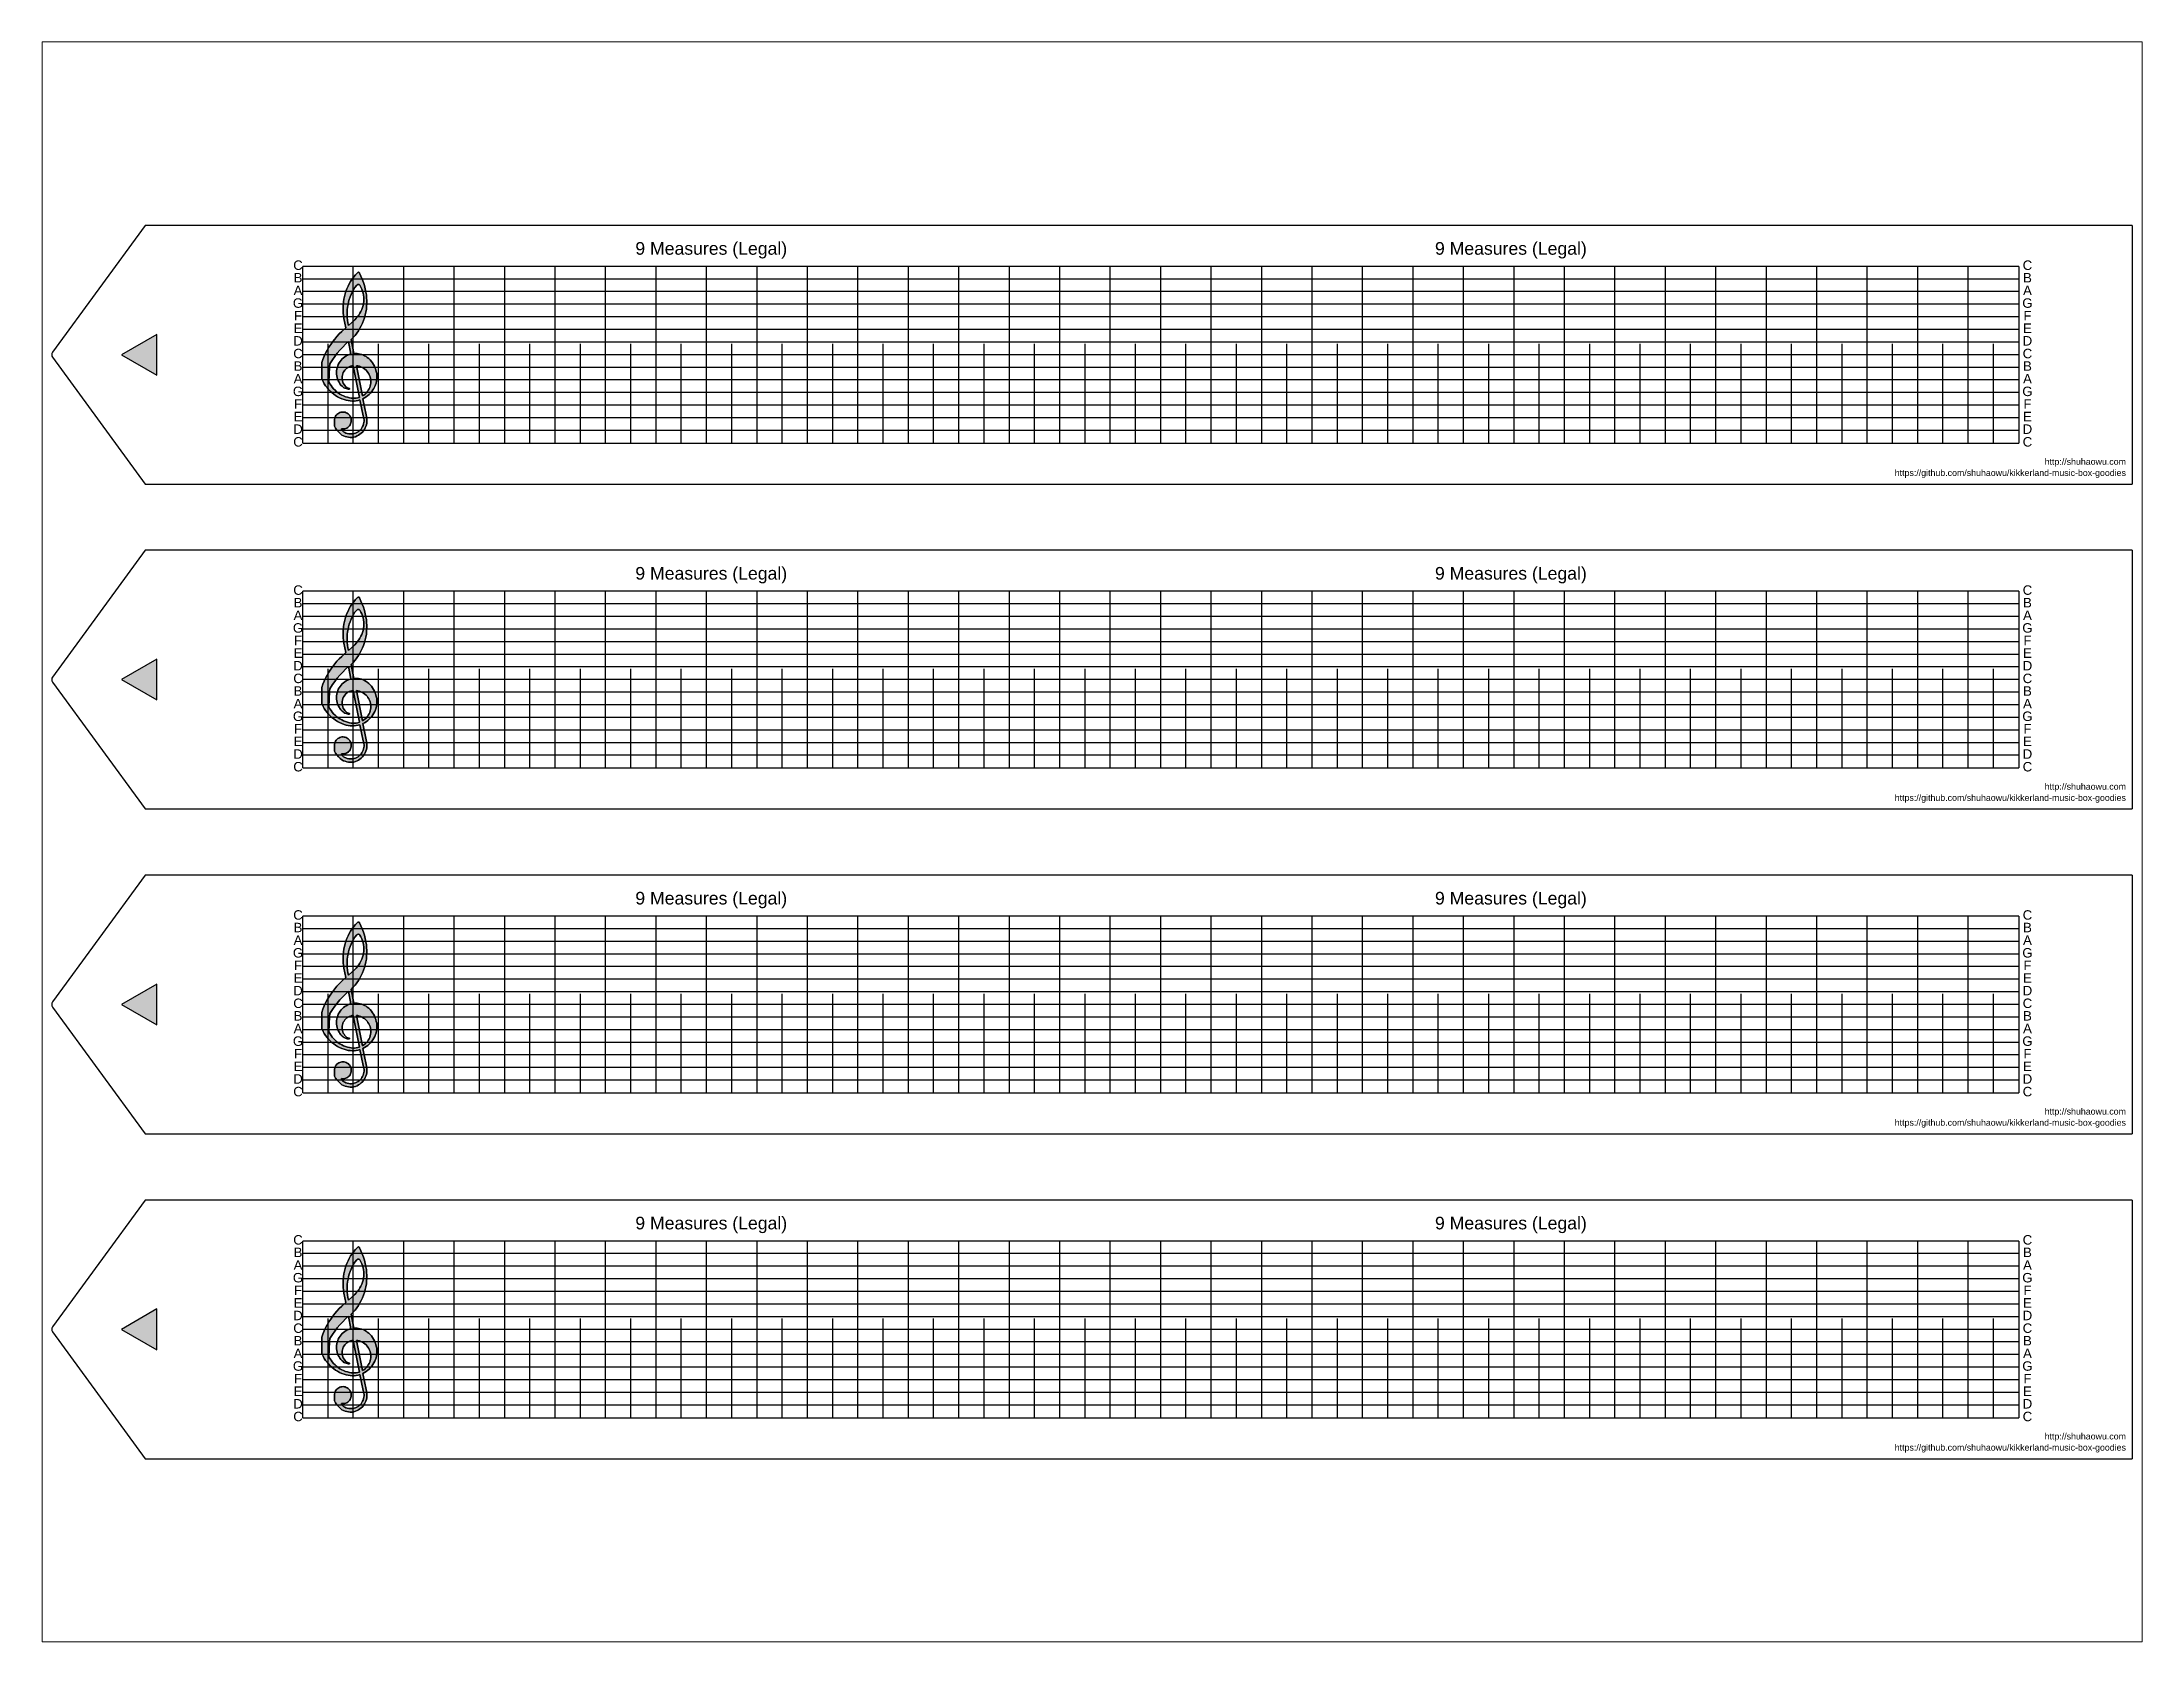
# Paper-space layout 'Layout1' of a CAD drawing. Header units: inches. Extents: x 1.05 to 9.45, y 0.8 to 7.2.
# The model-space entities are those that its viewports show. They can reach past a viewport. Long polylines and large blocks are cut down to what shows.
import ezdxf

# ---------------------------------------------------------------- set-up
doc = ezdxf.new("R2010")
doc.units = ezdxf.units.IN
doc.header["$LTSCALE"] = 0.7
doc.header["$MEASUREMENT"] = 0
doc.linetypes.add('HIDDEN2', pattern=[0.1875, 0.125, -0.0625])
for name, color, linetype in [('8th Notes', 7, 'HIDDEN2'), ('Cleft', 7, 'Continuous'), ('Horizontal Lines', 7, 'Continuous'), ('Labels', 7, 'Continuous'), ('Quarter Notes', 7, 'Continuous')]:
    doc.layers.add(name, color=color, linetype=linetype)
doc.styles.get("Standard").update_dxf_attribs({"font": 'arial.ttf'})

# ---------------------------------------------------------------- blocks, each defined once
blk = doc.blocks.new('*U4')
at = {"layer": 'Cleft'}
h = blk.add_hatch(color=256, dxfattribs=at)
h.dxf.hatch_style = 1
h.paths.add_polyline_path([(-11.275, 0.02), (-11.3, 0.019), (-11.343, 0.239), (-11.312, 0.272), (-11.282, 0.306), (-11.255, 0.343), (-11.229, 0.38), (-11.205, 0.419), (-11.184, 0.46), (-11.164, 0.501), (-11.147, 0.543), (-11.133, 0.587), (-11.12, 0.631), (-11.11, 0.675), (-11.103, 0.721), (-11.098, 0.766), (-11.095, 0.812), (-11.095, 0.857), (-11.098, 0.903), (-11.103, 0.948), (-11.11, 0.993), (-11.121, 1.045), (-11.134, 1.097), (-11.15, 1.147), (-11.168, 1.197), (-11.188, 1.246), (-11.21, 1.294), (-11.214, 1.3), (-11.219, 1.305), (-11.226, 1.307), (-11.233, 1.307), (-11.239, 1.304), (-11.245, 1.3), (-11.274, 1.268), (-11.302, 1.234), (-11.328, 1.199), (-11.352, 1.163), (-11.374, 1.125), (-11.393, 1.086), (-11.411, 1.046), (-11.427, 1.006), (-11.44, 0.964), (-11.451, 0.922), (-11.46, 0.879), (-11.467, 0.836), (-11.471, 0.793), (-11.473, 0.749), (-11.473, 0.705), (-11.47, 0.662), (-11.465, 0.619), (-11.458, 0.576), (-11.429, 0.428), (-11.494, 0.367), (-11.532, 0.33), (-11.569, 0.29), (-11.603, 0.249), (-11.636, 0.207), (-11.668, 0.163), (-11.697, 0.118), (-11.723, 0.072), (-11.749, 0.024), (-11.771, -0.024), (-11.792, -0.074), (-11.81, -0.125), (-11.81, -0.381), (-11.787, -0.427), (-11.769, -0.46), (-11.748, -0.491), (-11.726, -0.521), (-11.702, -0.549), (-11.677, -0.576), (-11.649, -0.601), (-11.62, -0.624), (-11.59, -0.645), (-11.558, -0.665), (-11.526, -0.682), (-11.492, -0.697), (-11.457, -0.71), (-11.421, -0.721), (-11.391, -0.728), (-11.36, -0.732), (-11.328, -0.734), (-11.297, -0.734), (-11.266, -0.73), (-11.235, -0.724), (-11.204, -0.716), (-11.155, -0.968), (-11.148, -0.989), (-11.143, -1.011), (-11.14, -1.033), (-11.14, -1.055), (-11.142, -1.077), (-11.146, -1.098), (-11.153, -1.12), (-11.162, -1.14), (-11.173, -1.159), (-11.186, -1.178), (-11.2, -1.194), (-11.217, -1.209), (-11.234, -1.222), (-11.254, -1.233), (-11.274, -1.243), (-11.295, -1.249), (-11.317, -1.254), (-11.339, -1.256), (-11.361, -1.256), (-11.383, -1.254), (-11.405, -1.249), (-11.426, -1.242), (-11.446, -1.233), (-11.465, -1.222), (-11.483, -1.209), (-11.499, -1.193), (-11.499, -1.175), (-11.482, -1.177), (-11.464, -1.177), (-11.446, -1.174), (-11.43, -1.169), (-11.413, -1.162), (-11.398, -1.153), (-11.384, -1.141), (-11.372, -1.129), (-11.362, -1.114), (-11.353, -1.098), (-11.347, -1.082), (-11.343, -1.065), (-11.341, -1.047), (-11.342, -1.029), (-11.345, -1.012), (-11.35, -0.995), (-11.357, -0.979), (-11.367, -0.964), (-11.378, -0.95), (-11.391, -0.938), (-11.406, -0.928), (-11.422, -0.92), (-11.438, -0.913), (-11.456, -0.91), (-11.473, -0.908), (-11.491, -0.909), (-11.508, -0.912), (-11.525, -0.918), (-11.541, -0.926), (-11.556, -0.935), (-11.569, -0.947), (-11.581, -0.96), (-11.591, -0.975), (-11.599, -0.991), (-11.605, -1.007), (-11.608, -1.025), (-11.609, -1.043), (-11.609, -1.135), (-11.59, -1.166), (-11.569, -1.195), (-11.545, -1.223), (-11.52, -1.249), (-11.493, -1.274), (-11.467, -1.286), (-11.441, -1.295), (-11.413, -1.302), (-11.386, -1.307), (-11.357, -1.31), (-11.329, -1.31), (-11.301, -1.307), (-11.276, -1.299), (-11.251, -1.288), (-11.228, -1.276), (-11.206, -1.261), (-11.185, -1.244), (-11.166, -1.226), (-11.15, -1.205), (-11.134, -1.183), (-11.122, -1.16), (-11.111, -1.136), (-11.103, -1.11), (-11.097, -1.084), (-11.094, -1.058), (-11.093, -1.031), (-11.094, -1.005), (-11.099, -0.979), (-11.105, -0.953), (-11.156, -0.697), (-11.13, -0.683), (-11.104, -0.667), (-11.08, -0.649), (-11.057, -0.629), (-11.036, -0.607), (-11.016, -0.584), (-10.999, -0.559), (-10.983, -0.533), (-10.97, -0.506), (-10.958, -0.478), (-10.949, -0.449), (-10.943, -0.419), (-10.938, -0.389), (-10.936, -0.359), (-10.937, -0.328), (-10.939, -0.298), (-10.945, -0.268), (-10.952, -0.239), (-10.962, -0.21), (-10.974, -0.182), (-10.988, -0.155), (-11.004, -0.13), (-11.023, -0.105), (-11.043, -0.082), (-11.065, -0.061), (-11.088, -0.042), (-11.108, -0.028), (-11.13, -0.015), (-11.153, -0.004), (-11.176, 0.005), (-11.2, 0.011), (-11.225, 0.016), (-11.25, 0.019)])
h.paths.add_polyline_path([(-11.261, -0.174), (-11.237, -0.177), (-11.213, -0.184), (-11.19, -0.192), (-11.167, -0.203), (-11.146, -0.215), (-11.126, -0.23), (-11.108, -0.247), (-11.091, -0.265), (-11.077, -0.284), (-11.064, -0.305), (-11.053, -0.328), (-11.044, -0.351), (-11.038, -0.375), (-11.034, -0.399), (-11.033, -0.424), (-11.033, -0.449), (-11.036, -0.473), (-11.042, -0.497), (-11.05, -0.521), (-11.06, -0.543), (-11.072, -0.564), (-11.086, -0.585), (-11.103, -0.605), (-11.122, -0.623), (-11.143, -0.64), (-11.165, -0.654)], flags=16)
h.paths.add_polyline_path([(-11.311, -0.174), (-11.212, -0.676), (-11.238, -0.684), (-11.264, -0.689), (-11.291, -0.691), (-11.318, -0.691), (-11.344, -0.688), (-11.37, -0.683), (-11.402, -0.675), (-11.433, -0.666), (-11.464, -0.654), (-11.493, -0.64), (-11.522, -0.624), (-11.549, -0.606), (-11.575, -0.586), (-11.599, -0.564), (-11.622, -0.541), (-11.644, -0.516), (-11.663, -0.49), (-11.68, -0.462), (-11.696, -0.433), (-11.688, -0.191), (-11.682, -0.145), (-11.638, -0.08), (-11.602, -0.028), (-11.563, 0.023), (-11.522, 0.072), (-11.478, 0.12), (-11.433, 0.166), (-11.386, 0.209), (-11.347, 0.011), (-11.373, 0.003), (-11.398, -0.007), (-11.422, -0.019), (-11.444, -0.033), (-11.465, -0.049), (-11.485, -0.067), (-11.504, -0.087), (-11.52, -0.108), (-11.535, -0.13), (-11.547, -0.154), (-11.557, -0.179), (-11.565, -0.204), (-11.571, -0.23), (-11.575, -0.257), (-11.576, -0.283), (-11.575, -0.31), (-11.572, -0.337), (-11.566, -0.363), (-11.558, -0.388), (-11.548, -0.413), (-11.535, -0.437), (-11.521, -0.459), (-11.505, -0.48), (-11.487, -0.5), (-11.473, -0.512), (-11.458, -0.523), (-11.442, -0.531), (-11.424, -0.538), (-11.407, -0.543), (-11.389, -0.546), (-11.371, -0.547), (-11.371, -0.535), (-11.392, -0.531), (-11.404, -0.526), (-11.412, -0.521), (-11.428, -0.507), (-11.443, -0.49), (-11.456, -0.473), (-11.468, -0.453), (-11.476, -0.433), (-11.483, -0.412), (-11.486, -0.39), (-11.488, -0.367), (-11.487, -0.345), (-11.483, -0.324), (-11.476, -0.302), (-11.468, -0.282), (-11.457, -0.262), (-11.444, -0.245), (-11.429, -0.228), (-11.413, -0.214), (-11.394, -0.201), (-11.375, -0.191), (-11.354, -0.183), (-11.333, -0.177)], flags=16)
h.paths.add_polyline_path([(-11.387, 0.463), (-11.395, 0.504), (-11.402, 0.546), (-11.405, 0.588), (-11.407, 0.629), (-11.407, 0.671), (-11.405, 0.713), (-11.4, 0.755), (-11.393, 0.796), (-11.384, 0.837), (-11.373, 0.877), (-11.36, 0.917), (-11.345, 0.956), (-11.327, 0.994), (-11.308, 1.031), (-11.287, 1.067), (-11.25, 1.107), (-11.237, 1.113), (-11.221, 1.113), (-11.206, 1.104), (-11.188, 1.071), (-11.175, 1.041), (-11.164, 1.01), (-11.155, 0.978), (-11.148, 0.945), (-11.145, 0.912), (-11.143, 0.879), (-11.145, 0.846), (-11.148, 0.812), (-11.155, 0.78), (-11.164, 0.748), (-11.175, 0.716), (-11.188, 0.686), (-11.204, 0.657), (-11.222, 0.628), (-11.242, 0.602), (-11.264, 0.577), (-11.287, 0.553)], flags=16)
at = {"layer": 'Labels'}
h = blk.add_hatch(color=256, dxfattribs=at)
h.dxf.hatch_style = 1
h.paths.add_polyline_path([(-14.423, 0.323), (-14.983, 0), (-14.423, -0.323)])
for p, q in [((-14.61, 2.05), (-16.08, 0.04)), ((16.89, 2.05), (-14.61, 2.05)), ((16.89, 2.05), (16.89, -2.05)), ((15.09, 1.4), (15.09, -1.4)), ((-16.08, -0.04), (-14.61, -2.05)), ((-14.61, -2.05), (16.89, -2.05))]:
    blk.add_line(p, q)
blk.add_arc((-16.001, 0), 0.0889, 153, 207)
at = {"layer": '8th Notes'}
for p, q in [((-11.71, -1.4), (-11.71, 1.4)), ((-10.91, -1.4), (-10.91, 1.4)), ((-10.11, -1.4), (-10.11, 1.4)), ((-9.31, -1.4), (-9.31, 1.4)), ((-8.51, -1.4), (-8.51, 1.4)), ((-7.71, -1.4), (-7.71, 1.4)), ((-6.91, -1.4), (-6.91, 1.4)), ((-6.11, -1.4), (-6.11, 1.4)), ((-5.31, -1.4), (-5.31, 1.4)), ((-4.51, -1.4), (-4.51, 1.4)), ((-3.71, -1.4), (-3.71, 1.4)), ((-2.91, -1.4), (-2.91, 1.4)), ((-2.11, -1.4), (-2.11, 1.4)), ((-1.31, -1.4), (-1.31, 1.4)), ((-0.51, -1.4), (-0.51, 1.4)), ((0.29, -1.4), (0.29, 1.4)), ((1.09, -1.4), (1.09, 1.4)), ((1.89, -1.4), (1.89, 1.4)), ((2.69, -1.4), (2.69, 1.4)), ((3.49, -1.4), (3.49, 1.4)), ((3.49, -1.4), (3.49, 1.4)), ((4.29, -1.4), (4.29, 1.4)), ((5.09, -1.4), (5.09, 1.4)), ((5.89, -1.4), (5.89, 1.4)), ((6.69, -1.4), (6.69, 1.4)), ((7.49, -1.4), (7.49, 1.4)), ((8.29, -1.4), (8.29, 1.4)), ((9.09, -1.4), (9.09, 1.4)), ((9.89, -1.4), (9.89, 1.4)), ((10.69, -1.4), (10.69, 1.4)), ((11.49, -1.4), (11.49, 1.4)), ((12.29, -1.4), (12.29, 1.4)), ((13.09, -1.4), (13.09, 1.4)), ((13.89, -1.4), (13.89, 1.4)), ((14.69, -1.4), (14.69, 1.4))]:
    blk.add_line(p, q, dxfattribs=at)
at = {"layer": 'Cleft', "flags": 128}
for points in [[(-11.21, 1.294), (-11.214, 1.3), (-11.219, 1.305), (-11.226, 1.307), (-11.233, 1.307), (-11.239, 1.304), (-11.245, 1.3), (-11.274, 1.268), (-11.302, 1.234), (-11.328, 1.199), (-11.352, 1.163), (-11.374, 1.125), (-11.393, 1.086), (-11.411, 1.046), (-11.427, 1.006), (-11.44, 0.964), (-11.451, 0.922), (-11.46, 0.879), (-11.467, 0.836), (-11.471, 0.793), (-11.473, 0.749), (-11.473, 0.705), (-11.47, 0.662), (-11.465, 0.619), (-11.458, 0.576), (-11.429, 0.428), (-11.494, 0.367), (-11.532, 0.33), (-11.569, 0.29), (-11.603, 0.249), (-11.636, 0.207), (-11.668, 0.163), (-11.697, 0.118), (-11.723, 0.072), (-11.749, 0.024), (-11.771, -0.024), (-11.792, -0.074), (-11.81, -0.125), (-11.81, -0.381), (-11.787, -0.427), (-11.769, -0.46), (-11.748, -0.491), (-11.726, -0.521), (-11.702, -0.549), (-11.677, -0.576), (-11.649, -0.601), (-11.62, -0.624), (-11.59, -0.645), (-11.558, -0.665), (-11.526, -0.682), (-11.492, -0.697), (-11.457, -0.71), (-11.421, -0.721), (-11.391, -0.728), (-11.36, -0.732), (-11.328, -0.734), (-11.297, -0.734), (-11.266, -0.73), (-11.235, -0.724), (-11.204, -0.716), (-11.155, -0.968), (-11.204, -0.716), (-11.235, -0.724), (-11.266, -0.73), (-11.297, -0.734), (-11.328, -0.734), (-11.36, -0.732), (-11.391, -0.728), (-11.421, -0.721), (-11.457, -0.71), (-11.492, -0.697), (-11.526, -0.682), (-11.558, -0.665), (-11.59, -0.645), (-11.62, -0.624), (-11.649, -0.601), (-11.677, -0.576), (-11.702, -0.549), (-11.726, -0.521), (-11.748, -0.491), (-11.769, -0.46), (-11.787, -0.427), (-11.81, -0.381), (-11.81, -0.125), (-11.792, -0.074), (-11.771, -0.024), (-11.749, 0.024), (-11.723, 0.072), (-11.697, 0.118), (-11.668, 0.163), (-11.636, 0.207), (-11.603, 0.249), (-11.569, 0.29), (-11.532, 0.33), (-11.494, 0.367), (-11.429, 0.428), (-11.458, 0.576), (-11.465, 0.619), (-11.47, 0.662), (-11.473, 0.705), (-11.473, 0.749), (-11.471, 0.793), (-11.467, 0.836), (-11.46, 0.879), (-11.451, 0.922), (-11.44, 0.964), (-11.427, 1.006), (-11.411, 1.046), (-11.393, 1.086), (-11.374, 1.125), (-11.352, 1.163), (-11.328, 1.199), (-11.302, 1.234), (-11.274, 1.268), (-11.245, 1.3), (-11.239, 1.304), (-11.233, 1.307), (-11.226, 1.307), (-11.219, 1.305), (-11.214, 1.3), (-11.21, 1.294), (-11.188, 1.246), (-11.168, 1.197), (-11.15, 1.147), (-11.134, 1.097), (-11.121, 1.045), (-11.11, 0.993), (-11.103, 0.948), (-11.098, 0.903), (-11.095, 0.857), (-11.095, 0.812), (-11.098, 0.766), (-11.103, 0.721), (-11.11, 0.675), (-11.12, 0.631), (-11.133, 0.587), (-11.147, 0.543), (-11.164, 0.501), (-11.184, 0.46), (-11.205, 0.419), (-11.229, 0.38), (-11.255, 0.343), (-11.282, 0.306), (-11.312, 0.272), (-11.343, 0.239), (-11.3, 0.019), (-11.275, 0.02), (-11.25, 0.019), (-11.225, 0.016), (-11.2, 0.011), (-11.176, 0.005), (-11.153, -0.004), (-11.13, -0.015), (-11.108, -0.028), (-11.088, -0.042), (-11.065, -0.061), (-11.043, -0.082), (-11.023, -0.105), (-11.004, -0.13), (-10.988, -0.155), (-10.974, -0.182), (-10.962, -0.21), (-10.952, -0.239), (-10.945, -0.268), (-10.939, -0.298), (-10.937, -0.328), (-10.936, -0.359), (-10.938, -0.389), (-10.943, -0.419), (-10.949, -0.449), (-10.958, -0.478), (-10.97, -0.506), (-10.983, -0.533), (-10.999, -0.559), (-11.016, -0.584), (-11.036, -0.607), (-11.057, -0.629), (-11.08, -0.649), (-11.104, -0.667), (-11.13, -0.683), (-11.156, -0.697), (-11.105, -0.953), (-11.099, -0.979), (-11.094, -1.005), (-11.093, -1.031), (-11.094, -1.058), (-11.097, -1.084), (-11.103, -1.11), (-11.111, -1.136), (-11.122, -1.16), (-11.134, -1.183), (-11.15, -1.205), (-11.166, -1.226), (-11.185, -1.244), (-11.206, -1.261), (-11.228, -1.276), (-11.251, -1.288), (-11.276, -1.299), (-11.301, -1.307), (-11.329, -1.31), (-11.357, -1.31), (-11.386, -1.307), (-11.413, -1.302), (-11.441, -1.295), (-11.467, -1.286), (-11.493, -1.274), (-11.52, -1.249), (-11.545, -1.223), (-11.569, -1.195), (-11.59, -1.166), (-11.609, -1.135), (-11.609, -1.043), (-11.608, -1.025), (-11.605, -1.007), (-11.599, -0.991), (-11.591, -0.975), (-11.581, -0.96), (-11.569, -0.947), (-11.556, -0.935), (-11.541, -0.926), (-11.525, -0.918), (-11.508, -0.912), (-11.491, -0.909), (-11.473, -0.908), (-11.456, -0.91), (-11.438, -0.913), (-11.422, -0.92), (-11.406, -0.928), (-11.391, -0.938), (-11.378, -0.95), (-11.367, -0.964), (-11.357, -0.979), (-11.35, -0.995), (-11.345, -1.012), (-11.342, -1.029), (-11.341, -1.047), (-11.343, -1.065), (-11.347, -1.082), (-11.353, -1.098), (-11.362, -1.114), (-11.372, -1.129), (-11.384, -1.141), (-11.398, -1.153), (-11.413, -1.162), (-11.43, -1.169), (-11.446, -1.174), (-11.464, -1.177), (-11.482, -1.177), (-11.499, -1.175), (-11.499, -1.193), (-11.483, -1.209), (-11.465, -1.222), (-11.446, -1.233), (-11.426, -1.242), (-11.405, -1.249), (-11.383, -1.254), (-11.361, -1.256), (-11.339, -1.256), (-11.317, -1.254), (-11.295, -1.249), (-11.274, -1.243), (-11.254, -1.233), (-11.234, -1.222), (-11.217, -1.209), (-11.2, -1.194), (-11.186, -1.178), (-11.173, -1.159), (-11.162, -1.14), (-11.153, -1.12), (-11.146, -1.098), (-11.142, -1.077), (-11.14, -1.055), (-11.14, -1.033), (-11.143, -1.011), (-11.148, -0.989), (-11.155, -0.968), (-11.148, -0.989), (-11.143, -1.011), (-11.14, -1.033), (-11.14, -1.055), (-11.142, -1.077), (-11.146, -1.098), (-11.153, -1.12), (-11.162, -1.14), (-11.173, -1.159), (-11.186, -1.178), (-11.2, -1.194), (-11.217, -1.209), (-11.234, -1.222), (-11.254, -1.233), (-11.274, -1.243), (-11.295, -1.249), (-11.317, -1.254), (-11.339, -1.256), (-11.361, -1.256), (-11.383, -1.254), (-11.405, -1.249), (-11.426, -1.242), (-11.446, -1.233), (-11.465, -1.222), (-11.483, -1.209), (-11.499, -1.193), (-11.499, -1.175), (-11.482, -1.177), (-11.464, -1.177), (-11.446, -1.174), (-11.43, -1.169), (-11.413, -1.162), (-11.398, -1.153), (-11.384, -1.141), (-11.372, -1.129), (-11.362, -1.114), (-11.353, -1.098), (-11.347, -1.082), (-11.343, -1.065), (-11.341, -1.047), (-11.342, -1.029), (-11.345, -1.012), (-11.35, -0.995), (-11.357, -0.979), (-11.367, -0.964), (-11.378, -0.95), (-11.391, -0.938), (-11.406, -0.928), (-11.422, -0.92), (-11.438, -0.913), (-11.456, -0.91), (-11.473, -0.908), (-11.491, -0.909), (-11.508, -0.912), (-11.525, -0.918), (-11.541, -0.926), (-11.556, -0.935), (-11.569, -0.947), (-11.581, -0.96), (-11.591, -0.975), (-11.599, -0.991), (-11.605, -1.007), (-11.608, -1.025), (-11.609, -1.043), (-11.609, -1.135), (-11.59, -1.166), (-11.569, -1.195), (-11.545, -1.223), (-11.52, -1.249), (-11.493, -1.274), (-11.467, -1.286), (-11.441, -1.295), (-11.413, -1.302), (-11.386, -1.307), (-11.357, -1.31), (-11.329, -1.31), (-11.301, -1.307), (-11.276, -1.299), (-11.251, -1.288), (-11.228, -1.276), (-11.206, -1.261), (-11.185, -1.244), (-11.166, -1.226), (-11.15, -1.205), (-11.134, -1.183), (-11.122, -1.16), (-11.111, -1.136), (-11.103, -1.11), (-11.097, -1.084), (-11.094, -1.058), (-11.093, -1.031), (-11.094, -1.005), (-11.099, -0.979), (-11.105, -0.953), (-11.156, -0.697), (-11.13, -0.683), (-11.104, -0.667), (-11.08, -0.649), (-11.057, -0.629), (-11.036, -0.607), (-11.016, -0.584), (-10.999, -0.559), (-10.983, -0.533), (-10.97, -0.506), (-10.958, -0.478), (-10.949, -0.449), (-10.943, -0.419), (-10.938, -0.389), (-10.936, -0.359), (-10.937, -0.328), (-10.939, -0.298), (-10.945, -0.268), (-10.952, -0.239), (-10.962, -0.21), (-10.974, -0.182), (-10.988, -0.155), (-11.004, -0.13), (-11.023, -0.105), (-11.043, -0.082), (-11.065, -0.061), (-11.088, -0.042), (-11.108, -0.028), (-11.13, -0.015), (-11.153, -0.004), (-11.176, 0.005), (-11.2, 0.011), (-11.225, 0.016), (-11.25, 0.019), (-11.275, 0.02), (-11.3, 0.019), (-11.343, 0.239), (-11.312, 0.272), (-11.282, 0.306), (-11.255, 0.343), (-11.229, 0.38), (-11.205, 0.419), (-11.184, 0.46), (-11.164, 0.501), (-11.147, 0.543), (-11.133, 0.587), (-11.12, 0.631), (-11.11, 0.675), (-11.103, 0.721), (-11.098, 0.766), (-11.095, 0.812), (-11.095, 0.857), (-11.098, 0.903), (-11.103, 0.948), (-11.11, 0.993), (-11.121, 1.045), (-11.134, 1.097), (-11.15, 1.147), (-11.168, 1.197), (-11.188, 1.246)], [(-11.287, 0.553), (-11.264, 0.577), (-11.242, 0.602), (-11.222, 0.628), (-11.204, 0.657), (-11.188, 0.686), (-11.175, 0.716), (-11.164, 0.748), (-11.155, 0.78), (-11.148, 0.812), (-11.145, 0.846), (-11.143, 0.879), (-11.145, 0.912), (-11.148, 0.945), (-11.155, 0.978), (-11.164, 1.01), (-11.175, 1.041), (-11.188, 1.071), (-11.204, 1.101), (-11.21, 1.107), (-11.217, 1.111), (-11.225, 1.113), (-11.233, 1.113), (-11.241, 1.111), (-11.249, 1.107), (-11.255, 1.102), (-11.287, 1.067), (-11.308, 1.031), (-11.327, 0.994), (-11.345, 0.956), (-11.36, 0.917), (-11.373, 0.877), (-11.384, 0.837), (-11.393, 0.796), (-11.4, 0.755), (-11.405, 0.713), (-11.407, 0.671), (-11.407, 0.629), (-11.405, 0.588), (-11.402, 0.546), (-11.395, 0.504), (-11.387, 0.463)], [(-11.287, 0.553), (-11.387, 0.463), (-11.395, 0.504), (-11.402, 0.546), (-11.405, 0.588), (-11.407, 0.629), (-11.407, 0.671), (-11.405, 0.713), (-11.4, 0.755), (-11.393, 0.796), (-11.384, 0.837), (-11.373, 0.877), (-11.36, 0.917), (-11.345, 0.956), (-11.327, 0.994), (-11.308, 1.031), (-11.287, 1.067), (-11.255, 1.102), (-11.249, 1.107), (-11.241, 1.111), (-11.233, 1.113), (-11.225, 1.113), (-11.217, 1.111), (-11.21, 1.107), (-11.204, 1.101), (-11.188, 1.071), (-11.175, 1.041), (-11.164, 1.01), (-11.155, 0.978), (-11.148, 0.945), (-11.145, 0.912), (-11.143, 0.879), (-11.145, 0.846), (-11.148, 0.812), (-11.155, 0.78), (-11.164, 0.748), (-11.175, 0.716), (-11.188, 0.686), (-11.204, 0.657), (-11.222, 0.628), (-11.242, 0.602), (-11.264, 0.577)], [(-11.638, -0.08), (-11.602, -0.028), (-11.563, 0.023), (-11.522, 0.072), (-11.478, 0.12), (-11.433, 0.166), (-11.386, 0.209), (-11.433, 0.166), (-11.478, 0.12), (-11.522, 0.072), (-11.563, 0.023), (-11.602, -0.028)], [(-11.347, 0.011), (-11.373, 0.003), (-11.398, -0.007), (-11.422, -0.019), (-11.444, -0.033), (-11.465, -0.049), (-11.485, -0.067), (-11.504, -0.087), (-11.52, -0.108), (-11.535, -0.13), (-11.547, -0.154), (-11.557, -0.179), (-11.565, -0.204), (-11.571, -0.23), (-11.575, -0.257), (-11.576, -0.283), (-11.575, -0.31), (-11.572, -0.337), (-11.566, -0.363), (-11.558, -0.388), (-11.548, -0.413), (-11.535, -0.437), (-11.521, -0.459), (-11.505, -0.48), (-11.487, -0.5), (-11.473, -0.512), (-11.458, -0.523), (-11.442, -0.531), (-11.424, -0.538), (-11.407, -0.543), (-11.389, -0.546), (-11.371, -0.547), (-11.371, -0.535), (-11.386, -0.532), (-11.371, -0.535), (-11.371, -0.547), (-11.389, -0.546), (-11.407, -0.543), (-11.424, -0.538), (-11.442, -0.531), (-11.458, -0.523), (-11.473, -0.512), (-11.487, -0.5), (-11.505, -0.48), (-11.521, -0.459), (-11.535, -0.437), (-11.548, -0.413), (-11.558, -0.388), (-11.566, -0.363), (-11.572, -0.337), (-11.575, -0.31), (-11.576, -0.283), (-11.575, -0.257), (-11.571, -0.23), (-11.565, -0.204), (-11.557, -0.179), (-11.547, -0.154), (-11.535, -0.13), (-11.52, -0.108), (-11.504, -0.087), (-11.485, -0.067), (-11.465, -0.049), (-11.444, -0.033), (-11.422, -0.019), (-11.398, -0.007), (-11.373, 0.003), (-11.347, 0.011), (-11.386, 0.209)], [(-11.638, -0.08), (-11.682, -0.145), (-11.688, -0.191), (-11.696, -0.433), (-11.68, -0.462), (-11.663, -0.49), (-11.644, -0.516), (-11.622, -0.541), (-11.599, -0.564), (-11.575, -0.586), (-11.549, -0.606), (-11.522, -0.624), (-11.493, -0.64), (-11.464, -0.654), (-11.433, -0.666), (-11.402, -0.675), (-11.37, -0.683), (-11.344, -0.688), (-11.318, -0.691), (-11.291, -0.691), (-11.264, -0.689), (-11.238, -0.684), (-11.212, -0.676), (-11.311, -0.174), (-11.333, -0.177), (-11.354, -0.183), (-11.375, -0.191), (-11.394, -0.201), (-11.413, -0.214), (-11.429, -0.228), (-11.444, -0.245), (-11.457, -0.262), (-11.468, -0.282), (-11.476, -0.302), (-11.483, -0.324), (-11.487, -0.345), (-11.488, -0.367), (-11.486, -0.39), (-11.483, -0.412), (-11.476, -0.433), (-11.468, -0.453), (-11.456, -0.473), (-11.443, -0.49), (-11.428, -0.507), (-11.412, -0.521), (-11.428, -0.507), (-11.443, -0.49), (-11.456, -0.473), (-11.468, -0.453), (-11.476, -0.433), (-11.483, -0.412), (-11.486, -0.39), (-11.488, -0.367), (-11.487, -0.345), (-11.483, -0.324), (-11.476, -0.302), (-11.468, -0.282), (-11.457, -0.262), (-11.444, -0.245), (-11.429, -0.228), (-11.413, -0.214), (-11.394, -0.201), (-11.375, -0.191), (-11.354, -0.183), (-11.333, -0.177), (-11.311, -0.174), (-11.212, -0.676), (-11.238, -0.684), (-11.264, -0.689), (-11.291, -0.691), (-11.318, -0.691), (-11.344, -0.688), (-11.37, -0.683), (-11.402, -0.675), (-11.433, -0.666), (-11.464, -0.654), (-11.493, -0.64), (-11.522, -0.624), (-11.549, -0.606), (-11.575, -0.586), (-11.599, -0.564), (-11.622, -0.541), (-11.644, -0.516), (-11.663, -0.49), (-11.68, -0.462), (-11.696, -0.433), (-11.688, -0.191), (-11.682, -0.145)], [(-11.261, -0.174), (-11.165, -0.654), (-11.261, -0.174), (-11.237, -0.177), (-11.213, -0.184), (-11.19, -0.192), (-11.167, -0.203), (-11.146, -0.215), (-11.126, -0.23), (-11.108, -0.247), (-11.091, -0.265), (-11.077, -0.284), (-11.064, -0.305), (-11.053, -0.328), (-11.044, -0.351), (-11.038, -0.375), (-11.034, -0.399), (-11.033, -0.424), (-11.033, -0.449), (-11.036, -0.473), (-11.042, -0.497), (-11.05, -0.521), (-11.06, -0.543), (-11.072, -0.564), (-11.086, -0.585), (-11.072, -0.564), (-11.06, -0.543), (-11.05, -0.521), (-11.042, -0.497), (-11.036, -0.473), (-11.033, -0.449), (-11.033, -0.424), (-11.034, -0.399), (-11.038, -0.375), (-11.044, -0.351), (-11.053, -0.328), (-11.064, -0.305), (-11.077, -0.284), (-11.091, -0.265), (-11.108, -0.247), (-11.126, -0.23), (-11.146, -0.215), (-11.167, -0.203), (-11.19, -0.192), (-11.213, -0.184), (-11.237, -0.177)], [(-11.386, -0.532), (-11.395, -0.53), (-11.404, -0.526), (-11.412, -0.521), (-11.404, -0.526), (-11.395, -0.53)], [(-11.086, -0.585), (-11.103, -0.605), (-11.122, -0.623), (-11.143, -0.64), (-11.165, -0.654), (-11.143, -0.64), (-11.122, -0.623), (-11.103, -0.605)]]:
    blk.add_lwpolyline(points, close=True, dxfattribs=at)
at = {"layer": 'Horizontal Lines'}
for p, q in [((-12.11, -1.4), (-12.11, 1.4)), ((15.09, 1.4), (-12.11, 1.4)), ((-1.71, -1.4), (-1.71, 1.4)), ((-0.11, -1.4), (-0.11, 1.4)), ((0.69, -1.4), (0.69, 1.4)), ((1.49, -1.4), (1.49, 1.4)), ((3.09, -1.4), (3.09, 1.4)), ((3.89, -1.4), (3.89, 1.4)), ((4.69, -1.4), (4.69, 1.4)), ((6.29, -1.4), (6.29, 1.4)), ((7.09, -1.4), (7.09, 1.4)), ((7.89, -1.4), (7.89, 1.4)), ((9.49, -1.4), (9.49, 1.4)), ((10.29, -1.4), (10.29, 1.4)), ((11.09, -1.4), (11.09, 1.4)), ((12.69, -1.4), (12.69, 1.4)), ((13.49, -1.4), (13.49, 1.4)), ((14.29, -1.4), (14.29, 1.4)), ((15.09, 1.2), (-12.11, 1.2)), ((15.09, 1), (-12.11, 1)), ((15.09, 0.8), (-12.11, 0.8)), ((15.09, 0.6), (-12.11, 0.6)), ((15.09, 0.4), (-12.11, 0.4)), ((15.09, 0.2), (-12.11, 0.2)), ((15.09, 0), (-12.11, 0)), ((15.09, -0.2), (-12.11, -0.2)), ((15.09, -0.4), (-12.11, -0.4)), ((15.09, -0.6), (-12.11, -0.6)), ((15.09, -0.8), (-12.11, -0.8)), ((15.09, -1), (-12.11, -1)), ((15.09, -1.2), (-12.11, -1.2)), ((-12.11, -1.4), (15.09, -1.4))]:
    blk.add_line(p, q, dxfattribs=at)
at = {"layer": 'Labels'}
blk.add_lwpolyline([(-14.423, 0.323), (-14.983, 0), (-14.423, -0.323)], close=True, dxfattribs=at)
at = {"layer": 'Quarter Notes'}
for p, q in [((-11.31, -1.4), (-11.31, 1.4)), ((-10.51, -1.4), (-10.51, 1.4)), ((-9.71, -1.4), (-9.71, 1.4)), ((-8.91, -1.4), (-8.91, 1.4)), ((-8.11, -1.4), (-8.11, 1.4)), ((-7.31, -1.4), (-7.31, 1.4)), ((-6.51, -1.4), (-6.51, 1.4)), ((-5.71, -1.4), (-5.71, 1.4)), ((-4.91, -1.4), (-4.91, 1.4)), ((-4.11, -1.4), (-4.11, 1.4)), ((-3.31, -1.4), (-3.31, 1.4)), ((-2.51, -1.4), (-2.51, 1.4)), ((-0.91, -1.4), (-0.91, 1.4)), ((2.29, -1.4), (2.29, 1.4)), ((5.49, -1.4), (5.49, 1.4)), ((8.69, -1.4), (8.69, 1.4)), ((11.89, -1.4), (11.89, 1.4))]:
    blk.add_line(p, q, dxfattribs=at)
at = {"char_height": 0.1, "attachment_point": 3}
for s, insert in [('http://shuhaowu.com', (16.79, -1.645)), ('https://github.com/shuhaowu/kikkerland-music-box-goodies', (16.79, -1.822))]:
    blk.add_mtext_dynamic_manual_height_columns(s, width=1.44798, gutter_width=1, heights=[0], dxfattribs=dict(at, insert=insert))
at = {"layer": 'Labels'}
for s, width, insert, char_height, attachment_point in [('\\A1;{\\H1x;9 Measures (Legal)}', 2.46609, (-6.839, 1.785), 0.2, 1), ('\\A1;{\\H1x;9 Measures (Legal)}', 2.46609, (5.837, 1.785), 0.2, 1), ('C', 0.15, (-12.186, 1.418), 0.15, 5), ('C', 0.15, (15.229, 1.418), 0.15, 5), ('A', 0.15, (-12.186, 1.02), 0.15, 5), ('B', 0.15, (-12.186, 1.22), 0.15, 5), ('A', 0.15, (15.229, 1.02), 0.15, 5), ('B', 0.15, (15.229, 1.22), 0.15, 5), ('G', 0.15, (-12.186, 0.818), 0.15, 5), ('F', 0.15, (-12.186, 0.62), 0.15, 5), ('G', 0.15, (15.229, 0.818), 0.15, 5), ('F', 0.15, (15.229, 0.62), 0.15, 5), ('E', 0.15, (-12.186, 0.42), 0.15, 5), ('E', 0.15, (15.229, 0.42), 0.15, 5), ('C', 0.15, (-12.186, 0.018), 0.15, 5), ('D', 0.15, (-12.186, 0.22), 0.15, 5), ('C', 0.15, (15.229, 0.018), 0.15, 5), ('D', 0.15, (15.229, 0.22), 0.15, 5), ('A', 0.15, (-12.186, -0.38), 0.15, 5), ('B', 0.15, (-12.186, -0.18), 0.15, 5), ('A', 0.15, (15.229, -0.38), 0.15, 5), ('B', 0.15, (15.229, -0.18), 0.15, 5), ('G', 0.15, (-12.186, -0.582), 0.15, 5), ('G', 0.15, (15.229, -0.582), 0.15, 5), ('E', 0.15, (-12.186, -0.98), 0.15, 5), ('F', 0.15, (-12.186, -0.78), 0.15, 5), ('E', 0.15, (15.229, -0.98), 0.15, 5), ('F', 0.15, (15.229, -0.78), 0.15, 5), ('C', 0.15, (-12.186, -1.382), 0.15, 5), ('D', 0.15, (-12.186, -1.18), 0.15, 5), ('C', 0.15, (15.229, -1.382), 0.15, 5), ('D', 0.15, (15.229, -1.18), 0.15, 5)]:
    blk.add_mtext_dynamic_manual_height_columns(s, width=width, gutter_width=1, heights=[0], dxfattribs=dict(at, insert=insert, char_height=char_height, attachment_point=attachment_point))
blk = doc.blocks.new('*U5')
at = {"color": 0, "linetype": 'ByBlock', "lineweight": -2, "transparency": 16777216}
for p in [(0, 15.45), (0, 10.3), (0, 5.15), (0, 0)]:
    blk.add_blockref('*U4', p, dxfattribs=at)

msp = doc.modelspace()

# ---------------------------------------------------------------- block references
msp.add_blockref('*U5', (24.61, 6.874))

psp = doc.layouts.get("Layout1")

# ---------------------------------------------------------------- viewports
at = {"layer": '0', "view_target_point": (37.4137, 9.3023)}
psp.add_viewport(center=(5.25, 4), size=(8.4, 6.4), view_center_point=(-12.4036, 5.2974), view_height=25.363127, dxfattribs=at)

doc.saveas('drawing.dxf')
